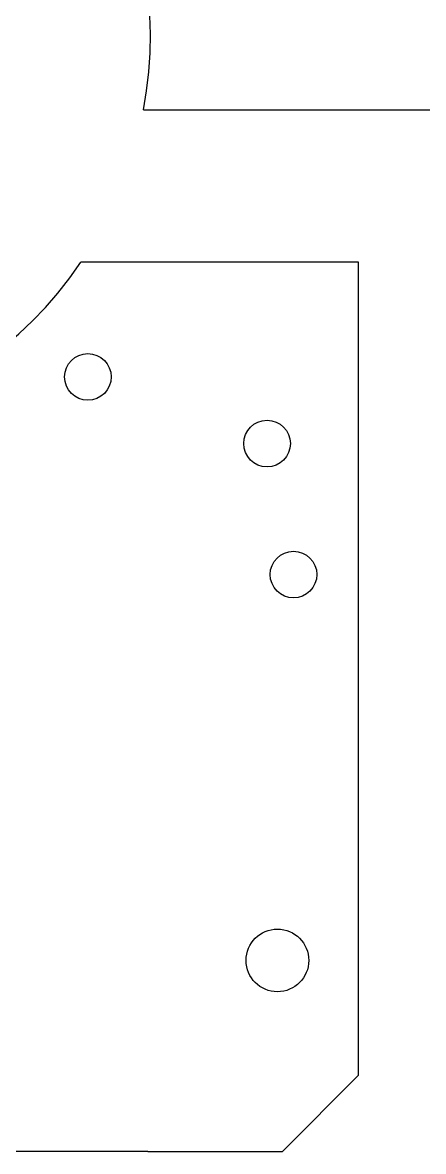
# Model space of a CAD drawing. Header units: millimetres. Extents: x -118 to 119, y -70 to 71.
# Drawn here: x 17.2 to 42.1, y -69.9 to 0.3 of the extents above; entities that cross this region are included whole.
import ezdxf

# ---------------------------------------------------------------- set-up
doc = ezdxf.new("R2010")
doc.units = ezdxf.units.MM
doc.layers.add('CUTOUTS', color=1, linetype='CONTINUOUS')
doc.layers.add('PERIMETER', color=5, linetype='CONTINUOUS')

msp = doc.modelspace()

# ---------------------------------------------------------------- linework, layer by layer
at = {"layer": 'CUTOUTS'}
for centre, radius in [((21.212, -21.712), 1.45), ((32.354, -25.854), 1.45), ((34, -34), 1.45), ((33, -58), 1.95)]:
    msp.add_circle(centre, radius, dxfattribs=at)
at = {"layer": 'PERIMETER'}
for p, q in [((24.675, -5.1), (71.172, -5.1)), ((38.05, -14.578), (20.781, -14.578)), ((38.05, -65.147), (38.05, -14.578)), ((33.32, -69.881), (38.05, -65.147)), ((24.95, -69.881), (-14.649, -69.881)), ((24.95, -69.881), (24.95, -69.881)), ((24.95, -69.881), (28.05, -69.881)), ((28.05, -69.881), (28.05, -69.881)), ((28.05, -69.881), (33.32, -69.881))]:
    msp.add_line(p, q, dxfattribs=at)
msp.add_arc((0, -0.5), 25.1, -10.56011, 325.88457, dxfattribs=at)

doc.saveas('drawing.dxf')
